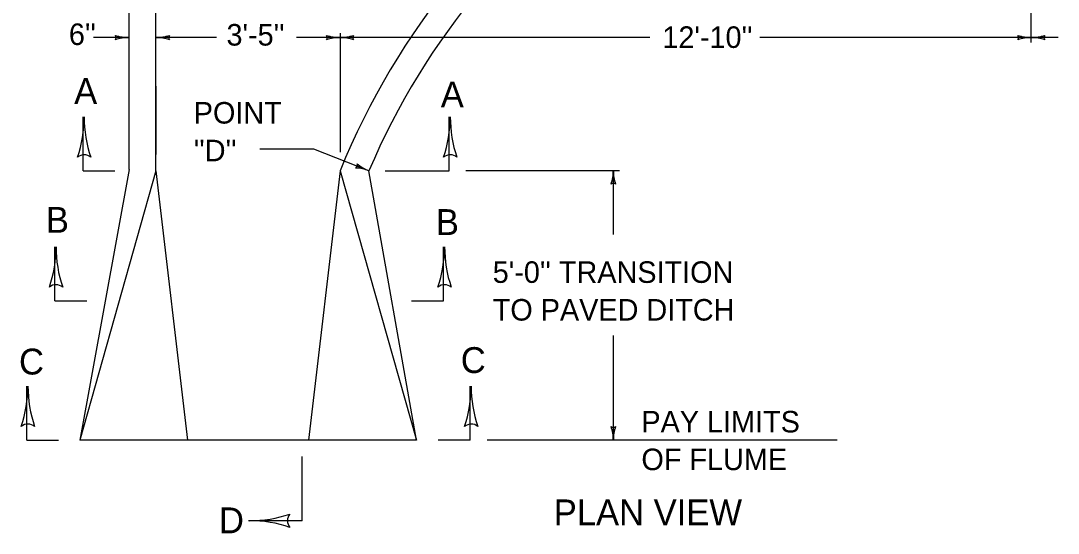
# Model space of a CAD drawing. Extents: x 999.2 to 1036.7, y 999.6 to 1022.6.
# Drawn here: x 1012.54 to 1022.18, y 1011.25 to 1016.01 of the extents above; entities that cross this region are included whole.
import ezdxf

# ---------------------------------------------------------------- set-up
doc = ezdxf.new("R2010")
doc.units = 0
doc.layers.add('Level 1', color=7, linetype='Continuous')

msp = doc.modelspace()

# ---------------------------------------------------------------- linework, layer by layer
at = {"layer": 'Level 1'}
for p, q in [((1021.9254, 1015.8059), (1021.9254, 1018.7939)), ((1013.5503, 1014.6278), (1013.5503, 1017.9713)), ((1013.8003, 1014.6155), (1013.8003, 1017.9713)), ((1015.5087, 1015.8928), (1015.5087, 1014.7885)), ((1013.5481, 1015.8523), (1013.2192, 1015.8523)), ((1014.3613, 1015.8523), (1013.8003, 1015.8523)), ((1015.5087, 1015.8523), (1015.105, 1015.8523)), ((1018.3839, 1015.8523), (1015.5087, 1015.8523)), ((1021.9254, 1015.8523), (1019.4067, 1015.8523)), ((1022.1758, 1015.8523), (1021.9254, 1015.8523)), ((1013.8003, 1015.4013), (1013.8003, 1014.7677)), ((1013.123, 1014.6155), (1013.123, 1015.1155)), ((1016.5213, 1014.6155), (1016.5213, 1015.1155)), ((1015.267, 1014.8158), (1014.765, 1014.8158)), ((1015.7771, 1014.6155), (1015.267, 1014.8158)), ((1013.5503, 1014.6278), (1013.0919, 1012.1156)), ((1013.8003, 1014.6155), (1013.0919, 1012.1156)), ((1013.123, 1014.6155), (1013.4183, 1014.6155)), ((1013.8003, 1014.6155), (1014.092, 1012.1156)), ((1015.5087, 1014.6155), (1015.217, 1012.1156)), ((1015.5087, 1014.6155), (1016.2171, 1012.1156)), ((1016.2171, 1012.1156), (1015.7772, 1014.6155)), ((1015.9262, 1014.6155), (1016.5213, 1014.6155)), ((1018.1038, 1014.6155), (1016.6777, 1014.6155)), ((1018.0457, 1014.6155), (1018.0457, 1014.0243)), ((1012.862, 1013.4092), (1012.862, 1013.9092)), ((1016.4688, 1013.4092), (1016.4688, 1013.9092)), ((1012.862, 1013.4092), (1013.1573, 1013.4092)), ((1016.1734, 1013.4092), (1016.4688, 1013.4092)), ((1018.0457, 1013.0853), (1018.0457, 1012.1156)), ((1012.601, 1012.1156), (1012.601, 1012.6156)), ((1016.7159, 1012.1156), (1016.7159, 1012.6156)), ((1012.601, 1012.1156), (1012.8963, 1012.1156)), ((1016.2171, 1012.1156), (1013.0919, 1012.1156)), ((1016.7159, 1012.1156), (1016.4206, 1012.1156)), ((1020.1227, 1012.1156), (1016.874, 1012.1156)), ((1015.1581, 1011.3662), (1015.1581, 1011.9615)), ((1015.1581, 1011.3662), (1014.6581, 1011.3662))]:
    msp.add_line(p, q, dxfattribs=at)
for centre, radius, start, end in [((1021.9902, 1011.9713), 7, 90.52999, 157.80636), ((1021.9878, 1011.9717), 6.75, 90.52999, 156.94099), ((1013.3994, 1015.8524), 0.0313, 318.7746, 40.89129), ((1013.5481, 1015.4614), 0.3909, 90, 108.66878), ((1013.5481, 1016.2433), 0.3909, 251.34716, 269.99389), ((1013.5481, 1015.4614), 0.3909, 89.98778, 90), ((1013.8003, 1016.2433), 0.3909, 269.98778, 270), ((1013.8003, 1016.2433), 0.3909, 270, 288.66878), ((1013.8003, 1015.4614), 0.3909, 71.34716, 89.99389), ((1013.949, 1015.8523), 0.0313, 138.7746, 220.89129), ((1015.3601, 1015.8524), 0.0313, 318.7746, 40.89129), ((1015.5087, 1015.4614), 0.3909, 90, 108.66878), ((1015.5087, 1016.2433), 0.3909, 251.34716, 269.99389), ((1015.5087, 1016.2433), 0.3909, 270, 288.66878), ((1015.5087, 1015.4614), 0.3909, 89.98778, 90), ((1015.5087, 1016.2433), 0.3909, 269.98778, 270), ((1015.5087, 1015.4614), 0.3909, 71.34716, 89.99389), ((1015.6574, 1015.8523), 0.0313, 138.7746, 220.89129), ((1021.7768, 1015.8524), 0.0313, 318.7746, 40.89129), ((1021.9254, 1015.4614), 0.3909, 90, 108.66878), ((1021.9254, 1016.2433), 0.3909, 251.34716, 269.99389), ((1021.9254, 1016.2433), 0.3909, 269.98778, 270), ((1021.9254, 1016.2433), 0.3909, 270, 288.66878), ((1021.9254, 1015.4614), 0.3909, 89.98778, 90), ((1021.9254, 1015.4614), 0.3909, 71.34716, 89.99389), ((1022.0741, 1015.8523), 0.0313, 138.7746, 220.89129), ((1011.9616, 1015.1155), 1.1719, 341.34716, 359.99389), ((1014.3054, 1015.1155), 1.1719, 179.98778, 180), ((1014.3054, 1015.1155), 1.1719, 180, 198.66878), ((1015.36, 1015.1155), 1.1719, 341.34716, 359.99389), ((1017.7037, 1015.1155), 1.1719, 179.98778, 180), ((1017.7037, 1015.1155), 1.1719, 180, 198.66878), ((1013.1334, 1014.6699), 0.0938, 48.7746, 130.89129), ((1016.5317, 1014.6699), 0.0938, 48.7746, 130.89129), ((1015.6384, 1014.6689), 0.0313, 297.74423, 19.86092), ((1015.6368, 1014.2506), 0.3909, 68.96963, 87.63841), ((1015.9174, 1014.9804), 0.3909, 230.31679, 248.96352), ((1015.6368, 1014.2506), 0.3909, 68.95741, 68.96963), ((1017.6548, 1014.6155), 0.3909, 341.34716, 359.99389), ((1018.4367, 1014.6155), 0.3909, 179.98778, 180), ((1018.4367, 1014.6155), 0.3909, 180, 198.66878), ((1018.0457, 1014.4668), 0.0313, 48.7746, 130.89129), ((1011.7006, 1013.9092), 1.1719, 341.34716, 359.99389), ((1014.0444, 1013.9092), 1.1719, 179.98778, 180), ((1014.0444, 1013.9092), 1.1719, 180, 198.66878), ((1015.3074, 1013.9092), 1.1719, 341.34716, 359.99389), ((1017.6511, 1013.9092), 1.1719, 179.98778, 180), ((1017.6511, 1013.9092), 1.1719, 180, 198.66878), ((1012.8724, 1013.4636), 0.0938, 48.7746, 130.89129), ((1016.4791, 1013.4636), 0.0938, 48.7746, 130.89129), ((1011.4396, 1012.6156), 1.1719, 341.34716, 359.99389), ((1013.7834, 1012.6156), 1.1719, 179.98778, 180), ((1013.7834, 1012.6156), 1.1719, 180, 198.66878), ((1015.5545, 1012.6156), 1.1719, 341.33122, 360), ((1015.5545, 1012.6156), 1.1719, 360, 0.01222), ((1017.8983, 1012.6156), 1.1719, 180.00611, 198.65284), ((1012.6114, 1012.17), 0.0938, 48.7746, 130.89129), ((1016.7265, 1012.17), 0.0938, 49.10871, 131.2254), ((1018.0458, 1012.2642), 0.0313, 228.7746, 310.89129), ((1017.6548, 1012.1156), 0.3909, 0, 18.66878), ((1018.4367, 1012.1156), 0.3909, 161.34716, 179.99389), ((1017.6548, 1012.1156), 0.3909, 359.98778, 0), ((1014.6686, 1012.538), 1.1719, 269.98778, 270), ((1014.6686, 1012.538), 1.1719, 270, 288.66878), ((1014.6686, 1010.1943), 1.1719, 71.34716, 89.99389), ((1015.1142, 1011.366), 0.0938, 138.7746, 220.89129)]:
    msp.add_arc(centre, radius, start, end, dxfattribs=at)

# ---------------------------------------------------------------- texts
for s, height, p in [("6''", 0.2, (1012.9916, 1015.7832)), ("3'-5''", 0.2, (1014.4547, 1015.7779)), ("12'-10''", 0.2, (1018.5008, 1015.7561)), ('A', 0.24, (1013.0405, 1015.2357)), ('A', 0.24, (1016.4438, 1015.2043)), ('POINT', 0.2, (1014.1508, 1015.0537)), ("''D''", 0.2, (1014.1508, 1014.7037)), ('B', 0.24, (1012.7782, 1014.0397)), ('B', 0.24, (1016.3985, 1014.019)), ("5'-0'' TRANSITION", 0.2, (1016.9262, 1013.5745)), ('TO PAVED DITCH', 0.2, (1016.9262, 1013.2245)), ('C', 0.24, (1012.5285, 1012.7238)), ('C', 0.24, (1016.6296, 1012.7376)), ('PAY LIMITS', 0.2, (1018.3062, 1012.1857)), ('OF FLUME', 0.2, (1018.3062, 1011.8357)), ('PLAN VIEW', 0.24, (1017.4925, 1011.3234)), ('D', 0.24, (1014.3849, 1011.2497))]:
    msp.add_text(s, height=height, dxfattribs=at).set_placement(p)

doc.saveas('drawing.dxf')
